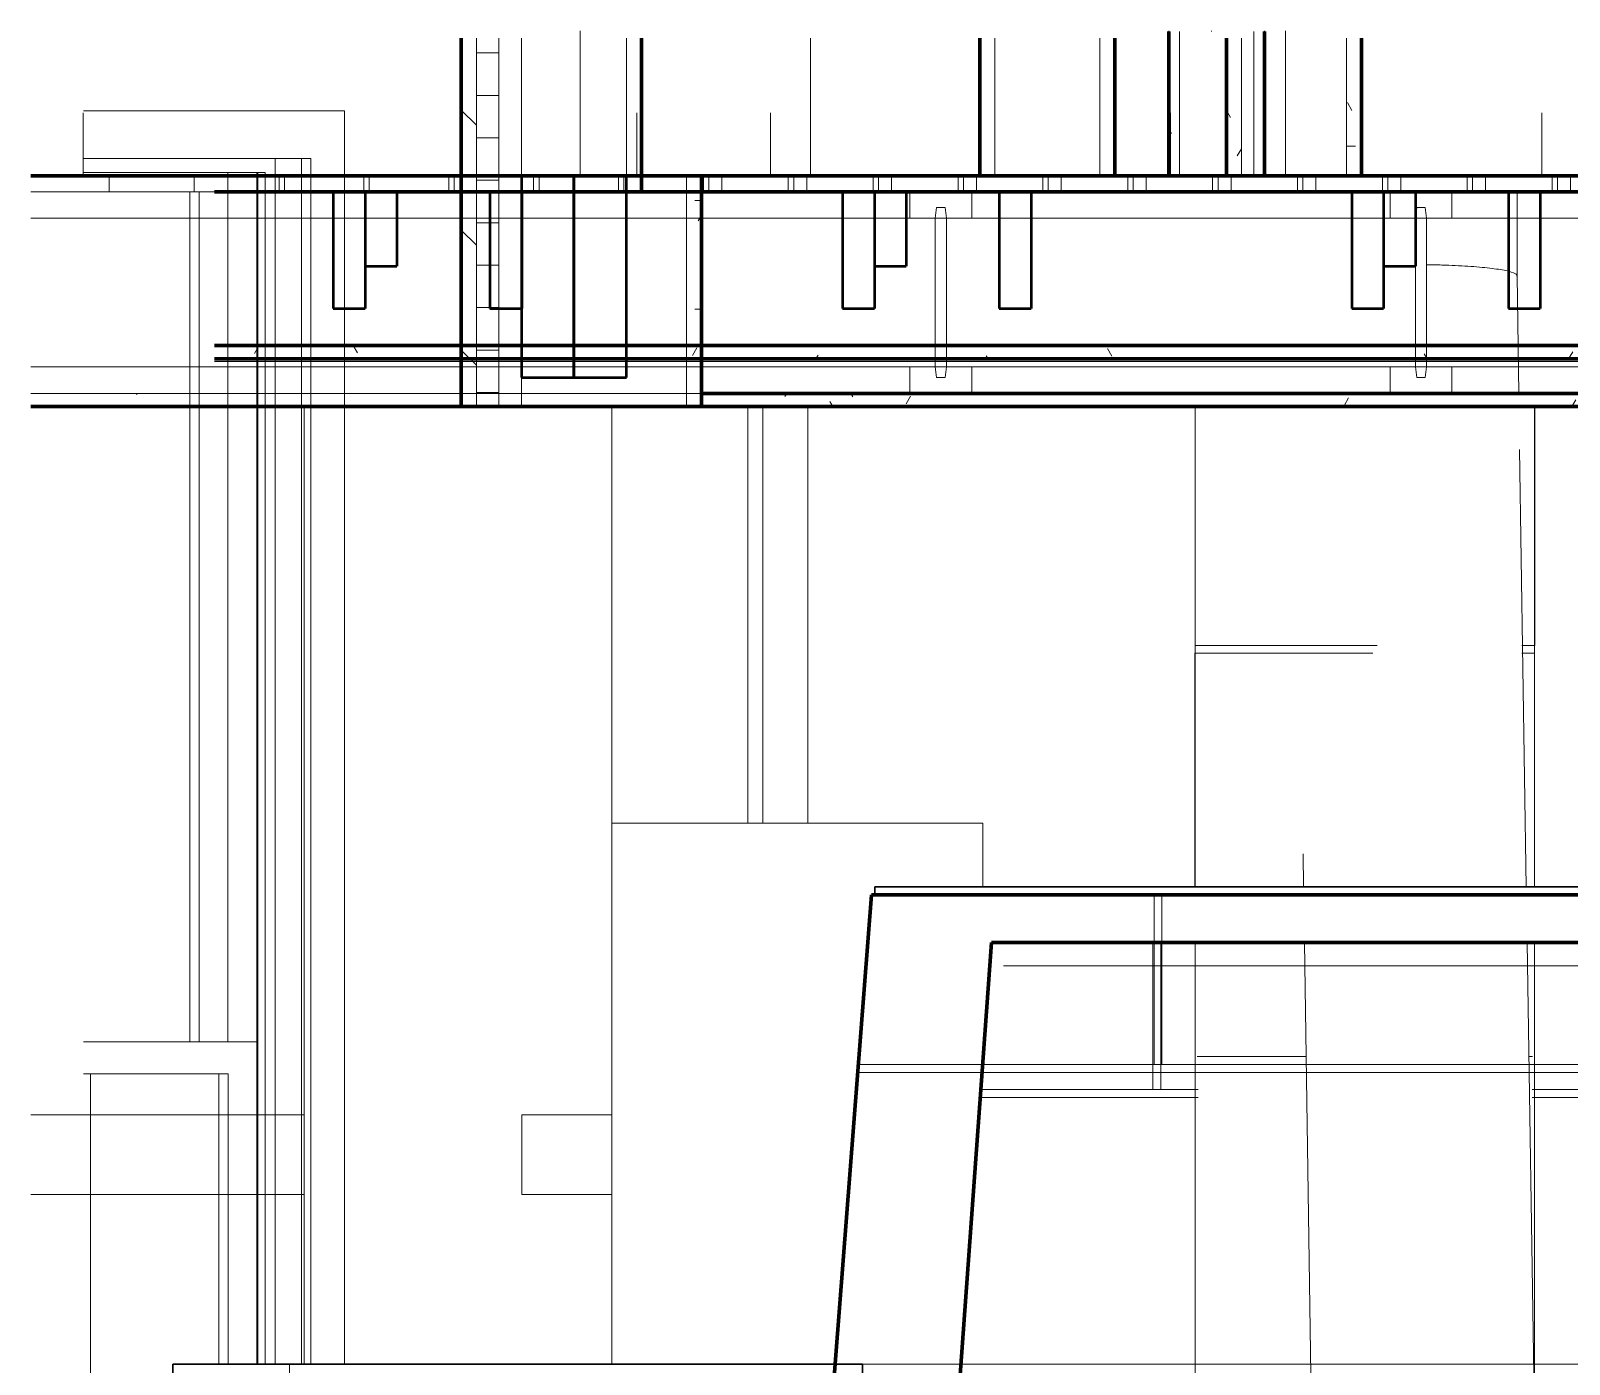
# Model space of a CAD drawing. Header units: inches. Extents: x -536 to 545, y -65 to 280.
# Drawn here: x -278 to -205.5, y 40.5 to 103.3 of the extents above; entities that cross this region are included whole.
import ezdxf

# ---------------------------------------------------------------- set-up
doc = ezdxf.new("R2010")
doc.units = ezdxf.units.IN
doc.header["$MEASUREMENT"] = 0
for name, color, linetype, lineweight in [('A-CLNG', 13, 'Continuous', 13), ('A-CLNG-PATT', 13, 'Continuous', 70), ('A-DETL', 90, 'Continuous', 9), ('A-DOOR', 31, 'Continuous', 13), ('A-DOOR-FRAM', 31, 'Continuous', 9), ('A-FLOR', 192, 'Continuous', 13), ('A-FLOR-PATT', 8, 'Continuous', 13), ('A-GENM', 13, 'Continuous', 9), ('A-GLAZ', 151, 'Continuous', 13), ('A-WALL', 113, 'Continuous', 13), ('A-WALL-PATT', 111, 'Continuous', 13), ('I-WALL', 2, 'Continuous', 13), ('L-SITE-WALL', 31, 'Continuous', 13), ('M-HVAC-CDFF', 50, 'Continuous', 9), ('Q-CASE', 31, 'Continuous', 9), ('Q-SPCQ', 91, 'Continuous', 9), ('S-BEAM', 12, 'Continuous', 9)]:
    doc.layers.add(name, color=color, linetype=linetype, lineweight=lineweight)
pattern_1 = [(0, (-213.422, 72.288), (10.24, 2.56), [0.422, -7.258, 0.422, -7.258, -40.96]), (0, (-213.422, 72.288), (10.24, 2.56), [-15.36, 0.422, -14.938, 0.422, -7.258, -17.92]), (0, (-213.422, 72.288), (10.24, 2.56), [-38.4, 0.422, -4.698, 0.422, -12.378]), (120, (-209.582, 73.568), (-7.33703, 7.5881), [0.422, -7.258, 0.422, -7.258, -40.96]), (120, (-209.582, 73.568), (-7.33703, 7.5881), [-15.36, 0.422, -14.938, 0.422, -7.258, -17.92]), (120, (-209.582, 73.568), (-7.33703, 7.5881), [-38.4, 0.422, -4.698, 0.422, -12.378]), (240, (-208.302, 78.688), (-2.90297, -10.1481), [0.422, -7.258, 0.422, -7.258, -40.96]), (240, (-208.302, 78.688), (-2.90297, -10.1481), [-15.36, 0.422, -14.938, 0.422, -7.258, -17.92]), (240, (-208.302, 78.688), (-2.90297, -10.1481), [-38.4, 0.422, -4.698, 0.422, -12.378])]
pattern_2 = [(135, (-213.422, 72.288), (-2.82843, -2.82843), [])]
pattern_3 = [(0, (-213.422, 72.288), (0, 2), []), (90, (-213.422, 72.288), (-2, 1e-16), [])]
pattern_4 = [(0, (-166.035, 0), (10.24, 2.56), [0.422, -7.258, 0.422, -7.258, -40.96]), (0, (-166.035, 0), (10.24, 2.56), [-15.36, 0.422, -14.938, 0.422, -7.258, -17.92]), (0, (-166.035, 0), (10.24, 2.56), [-38.4, 0.422, -4.698, 0.422, -12.378]), (120, (-162.195, 1.28), (-7.337025, 7.5881), [0.422, -7.258, 0.422, -7.258, -40.96]), (120, (-162.195, 1.28), (-7.337025, 7.5881), [-15.36, 0.422, -14.938, 0.422, -7.258, -17.92]), (120, (-162.195, 1.28), (-7.337025, 7.5881), [-38.4, 0.422, -4.698, 0.422, -12.378]), (240, (-160.915, 6.4), (-2.902975, -10.1481), [0.422, -7.258, 0.422, -7.258, -40.96]), (240, (-160.915, 6.4), (-2.902975, -10.1481), [-15.36, 0.422, -14.938, 0.422, -7.258, -17.92]), (240, (-160.915, 6.4), (-2.902975, -10.1481), [-38.4, 0.422, -4.698, 0.422, -12.378])]

# ---------------------------------------------------------------- blocks, each defined once
blk = doc.blocks.new('Fully_Adjustable_Parametric_King_Size_Bed_10165 - queen-379154-Fireplace - Angled')
at = {"layer": 'A-GENM'}
for p, q in [((-275.525, 96.5), (-275.525, 99.468)), ((-249.42, 99.468), (-249.42, 96.5)), ((-243.121, 96.5), (-243.121, 99.468)), ((-206.771, 99.468), (-206.771, 96.5)), ((-200.472, 96.5), (-200.472, 99.468))]:
    blk.add_line(p, q, dxfattribs=at)
blk = doc.blocks.new('Trus Joist - TJI - TJI_ 210 _ 9 1_2_-1260019-Fireplace - Angled')
at = {"layer": 'S-BEAM'}
for p, q in [((-199.389, 95.75), (-277.989, 95.75)), ((-199.389, 95.75), (-199.389, 94.5)), ((-197.93, 95.75), (-199.389, 95.75)), ((-197.93, 94.5), (-197.93, 95.75)), ((-198.761, 95), (-198.792, 94.5)), ((-198.558, 95), (-198.761, 95)), ((-198.527, 94.5), (-198.558, 95)), ((-277.989, 94.5), (-199.389, 94.5)), ((-199.389, 94.5), (-197.93, 94.5)), ((-198.792, 94.5), (-198.792, 87.5)), ((-198.527, 87.5), (-198.527, 94.5)), ((-277.989, 87.5), (-199.389, 87.5)), ((-197.93, 87.5), (-199.389, 87.5)), ((-199.389, 87.5), (-199.389, 86.25)), ((-198.792, 87.5), (-198.761, 87)), ((-198.558, 87), (-198.527, 87.5)), ((-197.93, 86.25), (-197.93, 87.5)), ((-198.761, 87), (-198.558, 87)), ((-277.989, 86.25), (-199.389, 86.25)), ((-199.389, 86.25), (-197.93, 86.25))]:
    blk.add_line(p, q, dxfattribs=at)
blk = doc.blocks.new('Window-Double_Hung-Andersen-400_Series-Tilt_Wash - 25-5_8_ x 88-7_8_-1261063-Fireplace - Angled')
at = {"layer": 'A-GLAZ', "lineweight": 9}
for p, q in [((-264.792, 85.625), (-264.792, 40.5)), ((-263.201, 40.5), (-263.201, 85.625))]:
    blk.add_line(p, q, dxfattribs=at)
blk = doc.blocks.new('Walls 7 - Walls 7-1353541-Fireplace - Angled')
at = {"layer": 'A-WALL-PATT', "lineweight": 9}
h = blk.add_hatch(dxfattribs=at)
h.set_pattern_fill('FP_91', color=256, style=0, pattern_type=2)
h.set_pattern_definition([(180, (-151.12, 31.31), (-60, 144), [60, 0, 0, 0]), (180, (-151.12, 54.56), (-60, 144), [60, 0, 0, 0]), (180, (-151.12, 70.06), (-60, 144), [60, 0, 0, 0]), (180, (-151.12, 77.81), (-60, 144), [60, 0, 0, 0]), (180, (-151.12, 93.31), (-60, 144), [60, 0, 0, 0]), (180, (-151.12, 108.81), (-60, 144), [60, 0, 0, 0]), (180, (-151.12, 128.18), (-60, 144), [60, 0, 0, 0]), (180, (-151.12, 143.68), (-60, 144), [60, 0, 0, 0]), (180, (-151.12, 30.93), (-60, 144), [60, 0, 0, 0]), (180, (-151.12, 54.18), (-60, 144), [60, 0, 0, 0]), (180, (-151.12, 69.68), (-60, 144), [60, 0, 0, 0]), (180, (-151.12, 77.43), (-60, 144), [60, 0, 0, 0]), (180, (-151.12, 92.93), (-60, 144), [60, 0, 0, 0]), (180, (-151.12, 108.43), (-60, 144), [60, 0, 0, 0]), (180, (-151.12, 127.81), (-60, 144), [60, 0, 0, 0]), (180, (-151.12, 143.31), (-60, 144), [60, 0, 0, 0]), (90, (-197.12, 31.31), (-60, 4e-15), [22.875, -121.125]), (90, (-165.12, 54.56), (-60, 4e-15), [15.125, -128.875]), (90, (-195.12, 70.06), (-60, 4e-15), [7.375, -136.625]), (90, (-205.12, 77.81), (-60, 4e-15), [15.125, -128.875]), (90, (-174.12, 93.31), (-60, 4e-15), [15.125, -128.875]), (90, (-195.12, 108.81), (-60, 4e-15), [19, -125]), (90, (-160.12, 128.184), (-60, 4e-15), [15.125, -128.875]), (90, (-195.12, 143.684), (-60, 4e-15), [8.375, -135.625]), (90, (-196.75, 31.31), (-60, 4e-15), [22.875, -121.125]), (90, (-164.75, 54.56), (-60, 4e-15), [15.125, -128.875]), (90, (-194.75, 70.06), (-60, 4e-15), [7.375, -136.625]), (90, (-204.75, 77.81), (-60, 4e-15), [15.125, -128.875]), (90, (-173.75, 93.31), (-60, 4e-15), [15.125, -128.875]), (90, (-194.75, 108.81), (-60, 4e-15), [19, -125]), (90, (-159.75, 128.184), (-60, 4e-15), [15.125, -128.875]), (90, (-194.75, 143.684), (-60, 4e-15), [8.375, -135.625])])
h.paths.add_polyline_path([(-176.268, -38.905), (-176.268, -38.258), (-177.681, -24), (-183.971, -24), (-183.971, -38.905), (-178.239, -38.905)], flags=0)
h.paths.add_polyline_path([(-200.986, -16.5), (-178.424, -16.5), (-183.057, 30.25), (-240.868, 30.25), (-244.478, -16.5), (-220.555, -16.5)], flags=0)
h.paths.add_polyline_path([(-227.796, -16.274), (-227.796, 11.483), (-224.071, 12.947), (-220.211, 14.005), (-216.261, 14.644), (-212.264, 14.858), (-208.268, 14.644), (-204.317, 14.005), (-200.457, 12.947), (-196.733, 11.483), (-196.733, -16.274), (-220.555, -16.274)], flags=0)
h.paths.add_polyline_path([(-240.077, 40.5), (-184.072, 40.5), (-186.264, 62.619), (-238.369, 62.619), (-239.751, 44.721)], flags=0)
at = {"layer": 'A-WALL', "lineweight": 18}
for p, q in [((-240.077, 40.5), (-238.369, 62.619)), ((-238.369, 62.619), (-186.264, 62.619))]:
    blk.add_line(p, q, dxfattribs=at)
blk = doc.blocks.new('Specialty Equipment 1 - Specialty Equipment 1-1366909-Fireplace - Angled')
at = {"layer": 'Q-SPCQ'}
for p, q in [((-207.502, 62.994), (-207.816, 83.605)), ((-218.027, 64.547), (-218.003, 62.994))]:
    blk.add_line(p, q, dxfattribs=at)
blk = doc.blocks.new('Casework 50 - Casework 8-1393679-Fireplace - Angled')
at = {"layer": 'Q-CASE'}
for p, q in [((-238.204, 62.994), (-186.324, 62.994)), ((-238.204, 62.619), (-238.204, 62.994)), ((-186.324, 62.994), (-186.324, 62.619))]:
    blk.add_line(p, q, dxfattribs=at)
blk = doc.blocks.new('Casework 10 - Casework 8-1429979-Fireplace - Angled')
at = {"layer": 'Q-CASE'}
for p, q in [((-265.798, 40.5), (-169.985, 40.5)), ((-265.798, 38.5), (-265.798, 40.5)), ((-169.985, 40.5), (-129.072, 40.5)), ((-169.985, 40.5), (-169.985, 38.5)), ((-129.072, 40.5), (-122.708, 40.5)), ((-129.072, 40.5), (-129.072, 38.5)), ((-122.708, 38.875), (-122.708, 40.5)), ((-169.985, 38.5), (-265.798, 38.5)), ((-129.072, 38.5), (-169.985, 38.5))]:
    blk.add_line(p, q, dxfattribs=at)
blk = doc.blocks.new('FP_102-Fireplace - Angled')
at = {"layer": 'M-HVAC-CDFF'}
for p, q in [((-223.113, 85.625), (-223.113, 62.994)), ((-223.127, 62.994), (-223.127, 74)), ((-222.97, 74.375), (-223.101, 74.375)), ((-222.97, 74), (-223.101, 74)), ((-222.73, 74.375), (-222.97, 74.375)), ((-222.73, 74), (-222.97, 74)), ((-222.386, 74.375), (-222.73, 74.375)), ((-222.386, 74), (-222.73, 74)), ((-221.942, 74.375), (-222.386, 74.375)), ((-221.942, 74), (-222.386, 74)), ((-221.405, 74.375), (-221.942, 74.375)), ((-221.405, 74), (-221.942, 74)), ((-220.78, 74.375), (-221.405, 74.375)), ((-220.78, 74), (-221.405, 74))]:
    blk.add_line(p, q, dxfattribs=at)
blk = doc.blocks.new('FP_103-Fireplace - Angled')
at = {"layer": 'M-HVAC-CDFF'}
for p, q in [((-207.113, 62.994), (-207.113, 85.625)), ((-207.099, 74.375), (-207.099, 85.625)), ((-220.056, 74.375), (-220.78, 74.375)), ((-220.056, 74), (-220.78, 74)), ((-219.259, 74.375), (-220.056, 74.375)), ((-219.259, 74), (-220.056, 74)), ((-218.402, 74.375), (-219.259, 74.375)), ((-218.402, 74), (-219.259, 74)), ((-217.498, 74.375), (-218.402, 74.375)), ((-217.498, 74), (-218.402, 74)), ((-216.558, 74.375), (-217.498, 74.375)), ((-216.558, 74), (-217.498, 74)), ((-215.597, 74.375), (-216.558, 74.375)), ((-215.597, 74), (-216.558, 74)), ((-214.629, 74.375), (-215.597, 74.375)), ((-214.738, 74), (-215.597, 74)), ((-214.538, 74.375), (-214.629, 74.375)), ((-207.461, 74.375), (-207.718, 74.375)), ((-207.461, 74), (-207.706, 74)), ((-207.23, 74.375), (-207.461, 74.375)), ((-207.23, 74), (-207.461, 74)), ((-207.113, 74.375), (-207.23, 74.375)), ((-207.113, 74), (-207.23, 74))]:
    blk.add_line(p, q, dxfattribs=at)
blk = doc.blocks.new('Air Terminals 1 - Air Terminals 1-1437513-Fireplace - Angled')
at = {"layer": 'M-HVAC-CDFF'}
for name in ['FP_102-Fireplace - Angled', 'FP_103-Fireplace - Angled']:
    blk.add_blockref(name, (0, 0), dxfattribs=at)
blk = doc.blocks.new('Casework 3 - Casework 1-263774-Fireplace - Section - South')
at = {"layer": 'Q-CASE'}
for p, q in [((-250.606, 66), (-233.125, 66)), ((-233.125, 62.994), (-233.125, 66)), ((-240.888, 30), (-241.445, 30))]:
    blk.add_line(p, q, dxfattribs=at)
blk = doc.blocks.new('Trus Joist - TJI - TJI_ 210 _ 9 1_2_-1260010-Fireplace - Section - South')
at = {"layer": 'S-BEAM'}
for p, q in [((-191.296, 95.75), (-191.296, 94.5)), ((-188.38, 95.75), (-191.296, 95.75)), ((-188.38, 94.5), (-188.38, 95.75)), ((-190.041, 95), (-190.103, 94.5)), ((-189.635, 95), (-190.041, 95)), ((-189.573, 94.5), (-189.635, 95)), ((-207.954, 94.5), (-191.296, 94.5)), ((-191.296, 94.5), (-188.38, 94.5)), ((-190.103, 94.5), (-190.103, 87.5)), ((-189.573, 87.5), (-189.573, 94.5)), ((-207.889, 87.5), (-191.296, 87.5)), ((-188.38, 87.5), (-191.296, 87.5)), ((-191.296, 87.5), (-191.296, 86.25)), ((-190.103, 87.5), (-190.041, 87)), ((-189.635, 87), (-189.573, 87.5)), ((-188.38, 86.25), (-188.38, 87.5)), ((-190.041, 87), (-189.635, 87)), ((-191.296, 86.25), (-188.38, 86.25))]:
    blk.add_line(p, q, dxfattribs=at)
blk = doc.blocks.new('Trus Joist - TJI - TJI_ 210 _ 9 1_2_-1260011-Fireplace - Section - South')
at = {"layer": 'S-BEAM'}
for p, q in [((-213.924, 95.75), (-213.924, 94.5)), ((-211.007, 95.75), (-213.924, 95.75)), ((-211.007, 94.5), (-211.007, 95.75)), ((-212.669, 95), (-212.731, 94.5)), ((-212.262, 95), (-212.669, 95)), ((-212.2, 94.5), (-212.262, 95)), ((-230.153, 94.5), (-213.924, 94.5)), ((-213.924, 94.5), (-211.007, 94.5)), ((-212.731, 94.5), (-212.731, 87.5)), ((-212.2, 87.5), (-212.2, 94.5)), ((-230.153, 87.5), (-213.924, 87.5)), ((-211.007, 87.5), (-213.924, 87.5)), ((-213.924, 87.5), (-213.924, 86.25)), ((-212.731, 87.5), (-212.669, 87)), ((-212.262, 87), (-212.2, 87.5)), ((-211.007, 86.25), (-211.007, 87.5)), ((-212.669, 87), (-212.262, 87)), ((-213.924, 86.25), (-211.007, 86.25))]:
    blk.add_line(p, q, dxfattribs=at)
blk = doc.blocks.new('Trus Joist - TJI - TJI_ 210 _ 9 1_2_-1260012-Fireplace - Section - South')
at = {"layer": 'S-BEAM'}
for p, q in [((-236.551, 95.75), (-236.551, 94.5)), ((-233.634, 95.75), (-236.551, 95.75)), ((-233.634, 94.5), (-233.634, 95.75)), ((-235.296, 95), (-235.358, 94.5)), ((-234.89, 95), (-235.296, 95)), ((-234.828, 94.5), (-234.89, 95)), ((-241.467, 94.5), (-236.551, 94.5)), ((-236.551, 94.5), (-233.634, 94.5)), ((-235.358, 94.5), (-235.358, 87.5)), ((-234.828, 87.5), (-234.828, 94.5)), ((-241.467, 87.5), (-236.551, 87.5)), ((-233.634, 87.5), (-236.551, 87.5)), ((-236.551, 87.5), (-236.551, 86.25)), ((-235.358, 87.5), (-235.296, 87)), ((-234.89, 87), (-234.828, 87.5)), ((-233.634, 86.25), (-233.634, 87.5)), ((-235.296, 87), (-234.89, 87)), ((-236.551, 86.25), (-233.634, 86.25))]:
    blk.add_line(p, q, dxfattribs=at)
blk = doc.blocks.new('LVL-Laminated Veneer Lumber - LVL 1 3_4x9 1_2-1259417-Fireplace - Section - South')
at = {"layer": 'S-BEAM', "lineweight": 50}
for p, q in [((-252.393, 96.5), (-254.868, 96.5)), ((-254.868, 96.5), (-254.868, 87)), ((-252.393, 87), (-252.393, 96.5)), ((-254.868, 87), (-252.393, 87))]:
    blk.add_line(p, q, dxfattribs=at)
blk = doc.blocks.new('Window-Double_Hung-Andersen-400_Series-Tilt_Wash - 25-5_8_ x 88-7_8_-1261063-Fireplace - Section - South')
at = {"layer": 'A-GLAZ', "lineweight": 9}
for p, q in [((-263.201, 99.562), (-275.506, 99.562)), ((-263.201, 40.5), (-263.201, 99.562)), ((-275.506, 97.312), (-264.792, 97.312)), ((-266.472, 40.5), (-266.472, 97.312)), ((-265.234, 97.312), (-265.234, 40.5)), ((-265.234, 40.5), (-265.234, 97.312)), ((-264.792, 97.312), (-264.792, 40.5)), ((-268.703, 55.687), (-268.703, 96.656)), ((-275.506, 95.75), (-270.051, 95.75)), ((-270.493, 55.687), (-270.493, 95.75)), ((-270.051, 95.75), (-270.051, 55.687)), ((-267.333, 55.687), (-275.506, 55.687)), ((-267.333, 40.5), (-267.333, 55.687)), ((-275.506, 54.187), (-268.681, 54.187)), ((-269.123, 40.5), (-269.123, 54.187)), ((-268.681, 54.187), (-268.681, 40.5))]:
    blk.add_line(p, q, dxfattribs=at)
at = {"layer": 'A-GLAZ', "lineweight": 18}
for p, q in [((-275.506, 96.656), (-266.936, 96.656)), ((-267.333, 40.5), (-267.333, 96.656)), ((-267.289, 40.5), (-267.289, 96.656)), ((-266.936, 96.656), (-266.936, 40.5)), ((-275.178, 14.125), (-275.178, 54.187))]:
    blk.add_line(p, q, dxfattribs=at)
blk = doc.blocks.new('LVL-Laminated Veneer Lumber - LVL 1 3_4x9 1_2-1259535-Fireplace - Section - South')
at = {"layer": 'S-BEAM', "lineweight": 50}
for p, q in [((-249.918, 96.5), (-252.393, 96.5)), ((-252.393, 96.5), (-252.393, 87)), ((-249.918, 87), (-249.918, 96.5)), ((-252.393, 87), (-249.918, 87))]:
    blk.add_line(p, q, dxfattribs=at)
blk = doc.blocks.new('Walls 7 - Walls 7-1353541-Fireplace - Section - South')
at = {"layer": 'A-WALL-PATT', "lineweight": 9}
h = blk.add_hatch(dxfattribs=at)
h.set_pattern_fill('FP_133', color=256, style=0, pattern_type=2)
h.set_pattern_definition([(180, (-151.17, 30.15), (-60, 143.78), [60, 0, 0, 0]), (180, (-151.17, 53.37), (-60, 143.78), [60, 0, 0, 0]), (180, (-151.17, 68.85), (-60, 143.78), [60, 0, 0, 0]), (180, (-151.17, 76.58), (-60, 143.78), [60, 0, 0, 0]), (180, (-151.17, 92.06), (-60, 143.78), [60, 0, 0, 0]), (180, (-151.17, 107.54), (-60, 143.78), [60, 0, 0, 0]), (180, (-151.17, 126.88), (-60, 143.78), [60, 0, 0, 0]), (180, (-151.17, 142.36), (-60, 143.785), [60, 0, 0, 0]), (180, (-151.17, 29.78), (-60, 143.78), [60, 0, 0, 0]), (180, (-151.17, 53), (-60, 143.78), [60, 0, 0, 0]), (180, (-151.17, 68.47), (-60, 143.78), [60, 0, 0, 0]), (180, (-151.17, 76.21), (-60, 143.78), [60, 0, 0, 0]), (180, (-151.17, 91.69), (-60, 143.78), [60, 0, 0, 0]), (180, (-151.17, 107.16), (-60, 143.78), [60, 0, 0, 0]), (180, (-151.17, 126.51), (-60, 143.78), [60, 0, 0, 0]), (180, (-151.17, 141.99), (-60, 143.785), [60, 0, 0, 0]), (90, (-197.17, 30.154), (-60, 4e-15), [22.84, -120.944]), (90, (-165.17, 53.37), (-60, 4e-15), [15.102, -128.682]), (90, (-195.17, 68.846), (-60, 4e-15), [7.364, -136.42]), (90, (-205.17, 76.584), (-60, 4e-15), [15.102, -128.682]), (90, (-174.17, 92.06), (-60, 4e-15), [15.102, -128.682]), (90, (-195.17, 107.54), (-60, 4e-15), [18.972, -124.813]), (90, (-160.17, 126.884), (-60, 4e-15), [15.102, -128.682]), (90, (-195.17, 142.36), (-60, 4e-15), [8.362, -135.422]), (90, (-196.794, 30.154), (-60, 4e-15), [22.84, -120.944]), (90, (-164.794, 53.37), (-60, 4e-15), [15.102, -128.682]), (90, (-194.794, 68.846), (-60, 4e-15), [7.364, -136.42]), (90, (-204.794, 76.584), (-60, 4e-15), [15.102, -128.682]), (90, (-173.794, 92.06), (-60, 4e-15), [15.102, -128.682]), (90, (-194.794, 107.54), (-60, 4e-15), [18.972, -124.813]), (90, (-159.794, 126.884), (-60, 4e-15), [15.102, -128.682]), (90, (-194.794, 142.36), (-60, 4e-15), [8.362, -135.422])])
h.paths.add_polyline_path([(-239.794, -46.5), (-232.159, -46.5), (-232.159, -22.5), (-192.159, -22.5), (-192.159, -46.5), (-185.11, -46.5), (-185.11, -15.5), (-184.757, -15.5), (-191.824, 60.377), (-207.284, 60.377), (-207.244, 58.021), (-207.19, 41.608), (-207.047, 32.224), (-207.047, 23.224), (-207.129, 23.224), (-207.128, 22.872), (-207.128, 2.313), (-223.099, 2.313), (-223.099, 40.511), (-222.899, 60.377), (-232.704, 60.377), (-240.467, -46.5)], flags=0)
at = {"layer": 'A-WALL', "lineweight": 70}
for p, q in [((-238.369, 62.619), (-246.794, -46.5)), ((-186.264, 62.619), (-238.369, 62.619)), ((-240.467, -46.5), (-232.704, 60.377)), ((-232.704, 60.377), (-191.824, 60.377))]:
    blk.add_line(p, q, dxfattribs=at)
blk = doc.blocks.new('Specialty Equipment 1 - Specialty Equipment 1-1366909-Fireplace - Section - South')
at = {"layer": 'Q-SPCQ'}
for p, q in [((-207.941, 91.79), (-207.941, 95.75)), ((-207.856, 86.25), (-207.941, 91.79)), ((-207.502, 62.994), (-207.816, 83.605)), ((-218.027, 64.547), (-218.003, 62.994)), ((-217.964, 60.377), (-217.534, 32.184)), ((-207.034, 32.264), (-207.462, 60.377))]:
    blk.add_line(p, q, dxfattribs=at)
blk.add_open_spline([(-207.954, 91.75), (-207.922, 91.798), (-207.978, 91.899), (-208.418, 92.036), (-209.183, 92.155), (-210.221, 92.246), (-211.27, 92.295), (-211.951, 92.309), (-212.192, 92.312)], degree=3, knots=[0, 0, 0, 0, 0.0833333, 0.1666667, 0.25, 0.3333333, 0.4166667, 0.4612565, 0.4612565, 0.4612565, 0.4612565], dxfattribs=at)
blk = doc.blocks.new('Casework 50 - Casework 8-1393679-Fireplace - Section - South')
at = {"layer": 'Q-CASE', "lineweight": 30}
for p, q in [((-186.324, 62.994), (-238.204, 62.994)), ((-238.204, 62.994), (-238.204, 62.619)), ((-238.204, 62.619), (-186.324, 62.619)), ((-186.324, 62.619), (-186.324, 62.994))]:
    blk.add_line(p, q, dxfattribs=at)
blk = doc.blocks.new('Single-Flush - 36_ x 80_-454776-Fireplace - Section - South')
at = {"layer": 'A-DOOR-FRAM'}
for p, q in [((-244.198, 85.625), (-244.198, 66)), ((-244.198, 66), (-244.198, 85.625)), ((-243.491, 85.625), (-243.491, 66)), ((-241.369, 66), (-241.369, 85.625))]:
    blk.add_line(p, q, dxfattribs=at)
blk = doc.blocks.new('Casework 10 - Casework 8-1429979-Fireplace - Section - South')
at = {"layer": 'Q-CASE', "lineweight": 30}
for p, q in [((-238.794, 40.5), (-271.289, 40.5)), ((-271.289, 40.5), (-271.289, 38.5)), ((-238.794, 38.5), (-238.794, 40.5)), ((-176.694, 40.5), (-189.604, 40.5)), ((-189.604, 40.5), (-189.604, 38.5)), ((-176.694, 38.5), (-176.694, 40.5)), ((-271.289, 38.5), (-238.794, 38.5)), ((-189.604, 38.5), (-176.694, 38.5))]:
    blk.add_line(p, q, dxfattribs=at)
blk = doc.blocks.new('FP_110-Fireplace - Section - South')
at = {"layer": 'M-HVAC-CDFF'}
for p, q in [((-223.113, 85.625), (-223.113, 62.994)), ((-223.127, 62.994), (-223.127, 74)), ((-222.97, 74.375), (-223.101, 74.375)), ((-222.97, 74), (-223.101, 74)), ((-222.73, 74.375), (-222.97, 74.375)), ((-222.73, 74), (-222.97, 74)), ((-222.386, 74.375), (-222.73, 74.375)), ((-222.386, 74), (-222.73, 74)), ((-221.942, 74.375), (-222.386, 74.375)), ((-221.942, 74), (-222.386, 74)), ((-221.405, 74.375), (-221.942, 74.375)), ((-221.405, 74), (-221.942, 74)), ((-220.78, 74.375), (-221.405, 74.375)), ((-220.78, 74), (-221.405, 74)), ((-223.113, 60.377), (-223.113, 2.313)), ((-222.97, 54.625), (-223.016, 54.625)), ((-222.97, 55), (-223.013, 55)), ((-222.73, 55), (-222.97, 55)), ((-222.73, 54.625), (-222.97, 54.625)), ((-222.386, 55), (-222.73, 55)), ((-222.386, 54.625), (-222.73, 54.625)), ((-221.942, 55), (-222.386, 55)), ((-221.942, 54.625), (-222.386, 54.625)), ((-221.405, 55), (-221.942, 55)), ((-221.405, 54.625), (-221.942, 54.625)), ((-220.78, 55), (-221.405, 55)), ((-220.78, 54.625), (-221.405, 54.625))]:
    blk.add_line(p, q, dxfattribs=at)
blk = doc.blocks.new('FP_111-Fireplace - Section - South')
at = {"layer": 'M-HVAC-CDFF'}
for p, q in [((-207.113, 62.994), (-207.113, 85.625)), ((-207.099, 74.375), (-207.099, 85.625)), ((-220.056, 74.375), (-220.78, 74.375)), ((-220.056, 74), (-220.78, 74)), ((-219.259, 74.375), (-220.056, 74.375)), ((-219.259, 74), (-220.056, 74)), ((-218.402, 74.375), (-219.259, 74.375)), ((-218.402, 74), (-219.259, 74)), ((-217.498, 74.375), (-218.402, 74.375)), ((-217.498, 74), (-218.402, 74)), ((-216.558, 74.375), (-217.498, 74.375)), ((-216.558, 74), (-217.498, 74)), ((-215.597, 74.375), (-216.558, 74.375)), ((-215.597, 74), (-216.558, 74)), ((-214.629, 74.375), (-215.597, 74.375)), ((-214.738, 74), (-215.597, 74)), ((-214.538, 74.375), (-214.629, 74.375)), ((-207.461, 74.375), (-207.718, 74.375)), ((-207.461, 74), (-207.706, 74)), ((-207.23, 74.375), (-207.461, 74.375)), ((-207.23, 74), (-207.461, 74)), ((-207.113, 74.375), (-207.23, 74.375)), ((-207.113, 74), (-207.23, 74)), ((-207.113, 36.576), (-207.113, 60.377)), ((-220.056, 55), (-220.78, 55)), ((-220.056, 54.625), (-220.78, 54.625)), ((-219.259, 55), (-220.056, 55)), ((-219.259, 54.625), (-220.056, 54.625)), ((-218.402, 55), (-219.259, 55)), ((-218.402, 54.625), (-219.259, 54.625)), ((-217.869, 55), (-218.402, 55)), ((-217.863, 54.625), (-218.402, 54.625)), ((-207.23, 55), (-207.394, 55)), ((-207.23, 54.625), (-207.388, 54.625)), ((-207.209, 55), (-207.23, 55)), ((-207.207, 54.625), (-207.23, 54.625))]:
    blk.add_line(p, q, dxfattribs=at)
blk = doc.blocks.new('Air Terminals 1 - Air Terminals 1-1437513-Fireplace - Section - South')
at = {"layer": 'M-HVAC-CDFF'}
for name in ['FP_110-Fireplace - Section - South', 'FP_111-Fireplace - Section - South']:
    blk.add_blockref(name, (0, 0), dxfattribs=at)
blk = doc.blocks.new('Single-Flush - 32_ x 84_-211058-Fireplace - Section - East')
at = {"layer": 'A-DOOR', "lineweight": 9}
blk.add_line((-222.347, 103.335), (-222.347, 103.306), dxfattribs=at)
at = {"layer": 'A-DOOR-FRAM'}
for p, q in [((-219.847, 103.306), (-219.847, 103.335)), ((-219.847, 103.306), (-219.847, 103.335)), ((-218.847, 103.335), (-218.847, 96.5))]:
    blk.add_line(p, q, dxfattribs=at)
blk = doc.blocks.new('L-Angle - L8X4X9_16-V117-Fireplace - Section - East')
at = {"layer": 'S-BEAM'}
blk.add_line((-141.222, 87.75), (-269.323, 87.75), dxfattribs=at)
blk = doc.blocks.new('Dimension Lumber - 2x6_s-V118-Fireplace - Section - East')
at = {"layer": 'S-BEAM', "lineweight": 50}
for p, q in [((-206.847, 95.75), (-208.347, 95.75)), ((-208.347, 95.75), (-208.347, 90.25)), ((-206.847, 95.75), (-206.847, 90.25)), ((-208.347, 90.25), (-206.847, 90.25))]:
    blk.add_line(p, q, dxfattribs=at)
blk = doc.blocks.new('Dimension Lumber - 2x4-V119-Fireplace - Section - East')
at = {"layer": 'S-BEAM', "lineweight": 50}
for p, q in [((-212.73, 95.75), (-214.23, 95.75)), ((-214.23, 95.75), (-214.23, 92.25)), ((-212.73, 95.75), (-212.73, 92.25)), ((-214.23, 92.25), (-212.73, 92.25))]:
    blk.add_line(p, q, dxfattribs=at)
blk = doc.blocks.new('Trus Joist - TJI - TJI_ 210 _ 9 1_2_-V120-Fireplace - Section - East')
at = {"layer": 'S-BEAM'}
for p, q in [((-186.722, 87.5), (-269.323, 87.5)), ((-141.222, 87.5), (-180.472, 87.5))]:
    blk.add_line(p, q, dxfattribs=at)
blk = doc.blocks.new('Casework 10 - Casework 8-V126-Fireplace - Section - East')
at = {"layer": 'Q-CASE'}
for p, q in [((-255.847, 40.5), (-217.972, 40.5)), ((-211.722, 40.5), (-186.722, 40.5)), ((-180.472, 40.5), (-175.871, 40.5)), ((-175.871, 38.5), (-175.871, 40.5)), ((-126.247, 40.5), (-118.111, 40.5)), ((-118.111, 40.5), (-118.111, 38.5)), ((-217.972, 38.5), (-255.847, 38.5)), ((-186.722, 38.5), (-211.722, 38.5)), ((-175.871, 38.5), (-180.472, 38.5)), ((-118.111, 38.5), (-126.052, 38.5))]:
    blk.add_line(p, q, dxfattribs=at)

msp = doc.modelspace()

# ---------------------------------------------------------------- hatches: boundary and pattern name
at = {"layer": 'A-CLNG-PATT', "lineweight": 9}
h = msp.add_hatch(dxfattribs=at)
h.set_pattern_fill('FP_149', color=256, style=0, pattern_type=2)
h.set_pattern_definition(pattern_4)
h.paths.add_polyline_path([(-242.45028, 87.875), (-203.88, 87.875), (-203.88, 88.5), (-269.32265, 88.5), (-269.32265, 87.875), (-255.88678, 87.875)], flags=0)
h = msp.add_hatch(dxfattribs=at)
h.set_pattern_fill('FP_90', color=256, style=0, pattern_type=2)
h.set_pattern_definition([(0, (-318.29, 0), (10.24, 2.56), [0.422, -7.258, 0.422, -7.258, -40.96]), (0, (-318.29, 0), (10.24, 2.56), [-15.36, 0.422, -14.938, 0.422, -7.258, -17.92]), (0, (-318.29, 0), (10.24, 2.56), [-38.4, 0.422, -4.698, 0.422, -12.378]), (120, (-314.45, 1.28), (-7.337025, 7.5881), [0.422, -7.258, 0.422, -7.258, -40.96]), (120, (-314.45, 1.28), (-7.337025, 7.5881), [-15.36, 0.422, -14.938, 0.422, -7.258, -17.92]), (120, (-314.45, 1.28), (-7.337025, 7.5881), [-38.4, 0.422, -4.698, 0.422, -12.378]), (240, (-313.17, 6.4), (-2.902975, -10.1481), [0.422, -7.258, 0.422, -7.258, -40.96]), (240, (-313.17, 6.4), (-2.902975, -10.1481), [-15.36, 0.422, -14.938, 0.422, -7.258, -17.92]), (240, (-313.17, 6.4), (-2.902975, -10.1481), [-38.4, 0.422, -4.698, 0.422, -12.378])])
h.paths.add_polyline_path([(-91.32661, 85.625), (-88.83653, 85.625), (-88.83653, 86.25), (-277.98927, 86.25), (-277.98927, 85.625), (-105.68527, 85.625)], flags=0)
h = msp.add_hatch(dxfattribs=at)
h.set_pattern_fill('FP_129', color=256, style=0, pattern_type=2)
h.set_pattern_definition(pattern_1)
h.paths.add_polyline_path([(-166.85896, 85.625), (-159.72322, 85.625), (-159.72322, 86.25), (-246.3826, 86.25), (-246.3826, 85.625), (-170.73921, 85.625)], flags=0)
at = {"layer": 'A-FLOR-PATT', "lineweight": 9}
h = msp.add_hatch(dxfattribs=at)
h.set_pattern_fill('FP_87', color=256, style=0, pattern_type=2)
h.set_pattern_definition([(90, (-318.29, 0), (-4, 2e-16), [])])
h.paths.add_polyline_path([(-91.32661, 95.75), (-88.83653, 95.75), (-88.83653, 96.5), (-277.98927, 96.5), (-277.98927, 95.75), (-105.68527, 95.75)], flags=0)
h = msp.add_hatch(dxfattribs=at)
h.set_pattern_fill('FP_146', color=256, style=0, pattern_type=2)
h.set_pattern_definition([(90, (-166.035, 0), (-4, 2e-16), [])])
h.paths.add_polyline_path([(-242.45028, 95.75), (-203.88, 95.75), (-203.88, 96.5), (-269.32265, 96.5), (-269.32265, 95.75), (-255.88678, 95.75)], flags=0)
h = msp.add_hatch(dxfattribs=at)
h.set_pattern_fill('FP_127', color=256, style=0, pattern_type=2)
h.set_pattern_definition([(90, (-213.422, 72.288), (-4, 2e-16), [])])
h.paths.add_polyline_path([(-159.72322, 95.75), (-159.72322, 96.5), (-249.21103, 96.5), (-249.21103, 95.75), (-166.85896, 95.75)], flags=0)
at = {"layer": 'A-WALL-PATT', "lineweight": 9}
h = msp.add_hatch(dxfattribs=at)
h.set_pattern_fill('FP_128', color=256, style=0, pattern_type=2)
h.set_pattern_definition(pattern_2)
h.paths.add_polyline_path([(-257.69631, 96.5), (-256.9892, 96.5), (-256.9892, 102.98832), (-257.69631, 102.98832)], flags=0)
h = msp.add_hatch(dxfattribs=at)
h.set_pattern_fill('FP_132', color=256, style=0, pattern_type=2)
h.set_pattern_definition(pattern_3)
h.paths.add_polyline_path([(-256.9892, 96.5), (-255.92854, 96.5), (-255.92854, 102.98832), (-256.9892, 102.98832)], flags=0)
h = msp.add_hatch(dxfattribs=at)
h.set_pattern_fill('FP_129', color=256, style=0, pattern_type=2)
h.set_pattern_definition(pattern_1)
h.paths.add_polyline_path([(-249.91813, 96.5), (-249.21103, 96.5), (-249.21103, 102.98832), (-249.91813, 102.98832)], flags=0)
h = msp.add_hatch(dxfattribs=at)
h.set_pattern_fill('FP_129', color=256, style=0, pattern_type=2)
h.set_pattern_definition(pattern_1)
h.paths.add_polyline_path([(-233.26233, 96.5), (-232.55522, 96.5), (-232.55522, 102.98832), (-233.26233, 102.98832)], flags=0)
h = msp.add_hatch(dxfattribs=at)
h.set_pattern_fill('FP_129', color=256, style=0, pattern_type=2)
h.set_pattern_definition(pattern_1)
h.paths.add_polyline_path([(-227.60547, 96.5), (-226.89837, 96.5), (-226.89837, 102.98832), (-227.60547, 102.98832)], flags=0)
h = msp.add_hatch(dxfattribs=at)
h.set_pattern_fill('FP_149', color=256, style=0, pattern_type=2)
h.set_pattern_definition(pattern_4)
h.paths.add_polyline_path([(-224.34723, 96.5), (-223.84723, 96.5), (-223.84723, 103.3064), (-224.34723, 103.3064)], flags=0)
h = msp.add_hatch(dxfattribs=at)
h.set_pattern_fill('FP_129', color=256, style=0, pattern_type=2)
h.set_pattern_definition(pattern_1)
h.paths.add_polyline_path([(-221.63386, 96.5), (-220.92675, 96.5), (-220.92675, 102.98832), (-221.63386, 102.98832)], flags=0)
h = msp.add_hatch(dxfattribs=at)
h.set_pattern_fill('FP_129', color=256, style=0, pattern_type=2)
h.set_pattern_definition(pattern_1)
h.paths.add_polyline_path([(-215.97701, 96.5), (-215.2699, 96.5), (-215.2699, 102.98832), (-215.97701, 102.98832)], flags=0)
h = msp.add_hatch(dxfattribs=at)
h.set_pattern_fill('FP_128', color=256, style=0, pattern_type=2)
h.set_pattern_definition(pattern_2)
h.paths.add_polyline_path([(-257.69631, 85.625), (-256.9892, 85.625), (-256.9892, 96.5), (-257.69631, 96.5)], flags=0)
h = msp.add_hatch(dxfattribs=at)
h.set_pattern_fill('FP_132', color=256, style=0, pattern_type=2)
h.set_pattern_definition(pattern_3)
h.paths.add_polyline_path([(-256.9892, 85.625), (-255.92854, 85.625), (-255.92854, 96.5), (-256.9892, 96.5)], flags=0)
h = msp.add_hatch(dxfattribs=at)
h.set_pattern_fill('FP_129', color=256, style=0, pattern_type=2)
h.set_pattern_definition(pattern_1)
h.paths.add_polyline_path([(-247.08971, 85.625), (-246.3826, 85.625), (-246.3826, 96.5), (-247.08971, 96.5)], flags=0)

# ---------------------------------------------------------------- linework, layer by layer
at = {"layer": 'A-CLNG', "lineweight": 70}
for p, q in [((-269.32265, 88.5), (-139.96087, 88.5)), ((-269.32265, 87.875), (-139.96087, 87.875)), ((-277.98927, 85.625), (-88.83653, 85.625)), ((-88.83653, 86.25), (-246.3826, 86.25))]:
    msp.add_line(p, q, dxfattribs=at)
at = {"layer": 'A-CLNG', "lineweight": 18}
msp.add_line((-269.32328, 86.25), (-246.3826, 86.25), dxfattribs=at)
at = {"layer": 'A-DETL'}
msp.add_line((-232.13919, 59.27418), (-192.38919, 59.27418), dxfattribs=at)
msp.add_line((-232.13919, 59.27418), (-192.38919, 59.27418), dxfattribs=at)
at = {"layer": 'A-FLOR', "lineweight": 70}
for p, q in [((-48.25061, 96.5), (-277.98927, 96.5)), ((-249.21103, 96.5), (-249.21103, 95.75)), ((-269.32265, 95.75), (-87.35256, 95.75))]:
    msp.add_line(p, q, dxfattribs=at)
at = {"layer": 'A-WALL', "lineweight": 70}
for p, q in [((-257.69631, 102.98832), (-257.69631, 85.625)), ((-249.21103, 96.5), (-249.21103, 102.98832)), ((-246.3826, 85.625), (-246.3826, 96.5))]:
    msp.add_line(p, q, dxfattribs=at)
at = {"layer": 'A-WALL', "lineweight": 18}
for p, q in [((-256.9892, 102.98832), (-256.9892, 85.625)), ((-255.92854, 102.98832), (-255.92854, 85.625)), ((-254.86788, 102.98832), (-254.86788, 85.625)), ((-249.91813, 102.98832), (-249.91813, 96.5)), ((-232.55522, 96.5), (-232.55522, 102.98832)), ((-227.60547, 96.5), (-227.60547, 102.98832)), ((-223.84723, 96.5), (-223.84723, 103.3064)), ((-220.92675, 96.5), (-220.92675, 102.98832)), ((-220.34723, 96.5), (-220.34723, 103.3064)), ((-215.97701, 96.5), (-215.97701, 102.98832)), ((-247.08971, 96.5), (-247.08971, 85.625)), ((-265.10153, 48.5), (-265.10153, 85.625)), ((-250.60584, 85.625), (-250.60584, 48.5)), ((-254.84848, 48.5), (-254.84848, 52.25)), ((-277.98927, 48.5), (-265.10153, 48.5)), ((-250.60584, 48.5), (-254.84848, 48.5))]:
    msp.add_line(p, q, dxfattribs=at)
at = {"layer": 'I-WALL', "lineweight": 18}
for p, q in [((-252.09723, 103.33509), (-252.09723, 96.5)), ((-241.23668, 102.98832), (-241.23668, 96.5)), ((-224.34723, 103.3064), (-224.34723, 103.33509)), ((-224.26611, 96.5), (-224.26611, 99.46832))]:
    msp.add_line(p, q, dxfattribs=at)
at = {"layer": 'I-WALL', "lineweight": 70}
for p, q in [((-233.26233, 102.98832), (-233.26233, 96.5)), ((-226.89837, 96.5), (-226.89837, 102.98832)), ((-224.34723, 96.5), (-224.34723, 103.3064)), ((-221.63386, 102.98832), (-221.63386, 96.5)), ((-219.84723, 96.5), (-219.84723, 103.3064)), ((-215.2699, 96.5), (-215.2699, 102.98832))]:
    msp.add_line(p, q, dxfattribs=at)
at = {"layer": 'L-SITE-WALL', "lineweight": 18}
for p, q in [((-265.10153, 52.25), (-277.98927, 52.25)), ((-254.84848, 52.25), (-250.60584, 52.25)), ((-265.10153, 40.5), (-265.10153, 48.5)), ((-250.60584, 48.5), (-250.60584, 40.5))]:
    msp.add_line(p, q, dxfattribs=at)

# ---------------------------------------------------------------- block references
at = {"layer": 'A-DOOR', "lineweight": 18}
for name in ['Single-Flush - 32_ x 84_-211058-Fireplace - Section - East', 'Single-Flush - 36_ x 80_-454776-Fireplace - Section - South']:
    msp.add_blockref(name, (0, 0), dxfattribs=at)
at = {"layer": 'A-GENM'}
msp.add_blockref('Fully_Adjustable_Parametric_King_Size_Bed_10165 - queen-379154-Fireplace - Angled', (0, 0), dxfattribs=at)
at = {"layer": 'A-GLAZ', "lineweight": 18}
for name in ['Window-Double_Hung-Andersen-400_Series-Tilt_Wash - 25-5_8_ x 88-7_8_-1261063-Fireplace - Section - South', 'Window-Double_Hung-Andersen-400_Series-Tilt_Wash - 25-5_8_ x 88-7_8_-1261063-Fireplace - Angled']:
    msp.add_blockref(name, (0, 0), dxfattribs=at)
at = {"layer": 'A-WALL', "lineweight": 18}
for name in ['Walls 7 - Walls 7-1353541-Fireplace - Section - South', 'Walls 7 - Walls 7-1353541-Fireplace - Angled']:
    msp.add_blockref(name, (0, 0), dxfattribs=at)
at = {"layer": 'M-HVAC-CDFF'}
for name in ['Air Terminals 1 - Air Terminals 1-1437513-Fireplace - Angled', 'Air Terminals 1 - Air Terminals 1-1437513-Fireplace - Section - South']:
    msp.add_blockref(name, (0, 0), dxfattribs=at)
at = {"layer": 'Q-CASE'}
for name in ['Casework 3 - Casework 1-263774-Fireplace - Section - South', 'Casework 50 - Casework 8-1393679-Fireplace - Angled', 'Casework 50 - Casework 8-1393679-Fireplace - Section - South', 'Casework 10 - Casework 8-1429979-Fireplace - Section - South', 'Casework 10 - Casework 8-1429979-Fireplace - Angled', 'Casework 10 - Casework 8-V126-Fireplace - Section - East']:
    msp.add_blockref(name, (0, 0), dxfattribs=at)
at = {"layer": 'Q-SPCQ'}
for name in ['Specialty Equipment 1 - Specialty Equipment 1-1366909-Fireplace - Section - South', 'Specialty Equipment 1 - Specialty Equipment 1-1366909-Fireplace - Angled']:
    msp.add_blockref(name, (0, 0), dxfattribs=at)
at = {"layer": 'S-BEAM'}
for name, p in [('LVL-Laminated Veneer Lumber - LVL 1 3_4x9 1_2-1259417-Fireplace - Section - South', (0, 0)), ('LVL-Laminated Veneer Lumber - LVL 1 3_4x9 1_2-1259535-Fireplace - Section - South', (0, 0)), ('Trus Joist - TJI - TJI_ 210 _ 9 1_2_-1260019-Fireplace - Angled', (0, 0)), ('L-Angle - L8X4X9_16-V117-Fireplace - Section - East', (0, 0)), ('Dimension Lumber - 2x6_s-V118-Fireplace - Section - East', (-55.38293, 0)), ('Dimension Lumber - 2x4-V119-Fireplace - Section - East', (-48, 0)), ('Dimension Lumber - 2x6_s-V118-Fireplace - Section - East', (-48, 0)), ('Trus Joist - TJI - TJI_ 210 _ 9 1_2_-1260012-Fireplace - Section - South', (0, 0)), ('Dimension Lumber - 2x6_s-V118-Fireplace - Section - East', (-31.38293, 0)), ('Dimension Lumber - 2x4-V119-Fireplace - Section - East', (-24, 0)), ('Dimension Lumber - 2x6_s-V118-Fireplace - Section - East', (-24, 0)), ('Trus Joist - TJI - TJI_ 210 _ 9 1_2_-1260011-Fireplace - Section - South', (0, 0)), ('Dimension Lumber - 2x6_s-V118-Fireplace - Section - East', (-7.38293, 0)), ('Dimension Lumber - 2x4-V119-Fireplace - Section - East', (0, 0)), ('Dimension Lumber - 2x6_s-V118-Fireplace - Section - East', (0, 0)), ('Trus Joist - TJI - TJI_ 210 _ 9 1_2_-1260010-Fireplace - Section - South', (0, 0)), ('Trus Joist - TJI - TJI_ 210 _ 9 1_2_-V120-Fireplace - Section - East', (0, 0))]:
    msp.add_blockref(name, p, dxfattribs=at)

doc.saveas('drawing.dxf')
